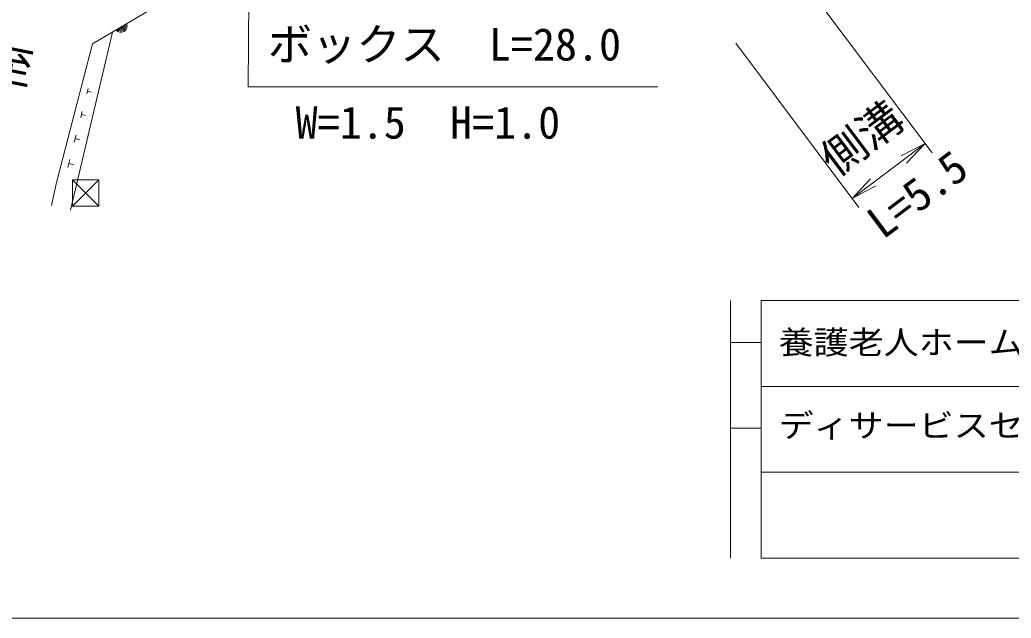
# Model space of a CAD drawing. Units: millimetres, scale not verified. Extents: x 40000 to 680000, y 20000 to 380000.
# Drawn here: x 181784 to 237875, y 205000 to 238872 of the extents above; entities that cross this region are included whole.
import ezdxf
from ezdxf.enums import TextEntityAlignment as Align

# ---------------------------------------------------------------- set-up
doc = ezdxf.new("R2010")
doc.units = ezdxf.units.MM
doc.header["$LTSCALE"] = 1000
for name, color, linetype, lineweight in [('M-BGD', 7, 'Continuous', 13), ('M-BMK-ROW', 30, 'Continuous', 13), ('M-STR-HTXT', 7, 'Continuous', 13), ('M-STR-STRC', 7, 'Continuous', 13), ('M-TTL-BAND', 7, 'Continuous', 13)]:
    doc.layers.add(name, color=color, linetype=linetype, lineweight=lineweight)
doc.styles.add('@ＭＳ ゴシック', font='')
doc.styles.add('ＭＳ ゴシック', font='')
doc.styles.get('@ＭＳ ゴシック').set_extended_font_data('@MS Gothic')
doc.styles.get('ＭＳ ゴシック').set_extended_font_data('MS Gothic')

msp = doc.modelspace()

# ---------------------------------------------------------------- linework, layer by layer
at = {"layer": 'M-BGD'}
for p, q in [((185899, 237516), (189155, 239438)), ((184660, 228097), (187019, 238178)), ((183860, 229671), (185899, 237516)), ((185574, 234678), (185652, 234976)), ((185613, 234827), (185812, 234775)), ((185227, 233339), (185317, 233686)), ((185272, 233512), (185503, 233452)), ((184866, 231950), (184969, 232346)), ((184917, 232148), (185181, 232080)), ((184491, 230509), (184607, 230957)), ((184549, 230733), (184848, 230655)), ((183569, 228367), (183860, 229671))]:
    msp.add_line(p, q, dxfattribs=at)
for radius, start, end in [(354, 219.3469, 21.7521), (283, 221.5709, 19.5281), (212, 225.3173, 15.7817), (142, 233.029, 8.07), (100, 243.3467, 357.7523)]:
    msp.add_arc((187499, 238524), radius, start, end, dxfattribs=at)
at = {"layer": 'M-BMK-ROW'}
for p, q in [((184759, 228317), (186259, 229817)), ((186259, 228317), (184759, 229817)), ((184759, 228317), (184759, 229817)), ((184759, 229817), (186259, 229817)), ((186259, 229817), (186259, 228317)), ((186259, 228317), (184759, 228317))]:
    msp.add_line(p, q, dxfattribs=at)
at = {"layer": 'M-STR-HTXT'}
for p, q in [((194966, 276443), (194701, 235074)), ((226536, 240494), (233398, 231341)), ((222291, 237544), (229265, 228242)), ((194701, 235074), (217882, 235074)), ((233005, 231864), (228872, 228766)), ((233005, 231864), (231655, 231164)), ((233005, 231864), (231955, 230764)), ((228872, 228766), (229923, 229865)), ((228872, 228766), (230222, 229465))]:
    msp.add_line(p, q, dxfattribs=at)
at = {"layer": 'M-STR-STRC'}
for p, q in [((222001, 208399), (222001, 222979)), ((243631, 222979), (223729, 222979)), ((222001, 220609), (223729, 220609)), ((222001, 215749), (223729, 215749)), ((252870, 213259), (223729, 213259))]:
    msp.add_line(p, q, dxfattribs=at)
for points in [[(252791, 218119), (223729, 218119), (223729, 222979), (252870, 222979)], [(243631, 213259), (223729, 213259), (223729, 218119), (243631, 218119)], [(223729, 213259), (223729, 208399), (252791, 208399)]]:
    msp.add_lwpolyline(points, dxfattribs=at)
at = {"layer": 'M-TTL-BAND'}
msp.add_line((40000, 205000), (579000, 205000), dxfattribs=at)

# ---------------------------------------------------------------- texts
at = {"layer": 'M-BGD', "insert": (179231, 231878), "char_height": 1833, "attachment_point": 8, "rotation": 258.74, "style": '@ＭＳ ゴシック'}
msp.add_mtext('\\T1.2;至\u3000中道', dxfattribs=at)
at = {"layer": 'M-STR-HTXT', "style": 'ＭＳ ゴシック'}
msp.add_text('ボックス\u3000L=28.0', height=1833, dxfattribs=at).set_placement((195821, 236018), align=Align.BOTTOM_LEFT)
msp.add_text('W=1.5\u3000H=1.0', height=1833, dxfattribs=at).set_placement((204873, 231596), align=Align.BOTTOM_CENTER)
for s, p in [('側溝', (230301, 231004)), ('L=5.5', (233439, 227829))]:
    msp.add_text(s, height=1833, rotation=36.86, dxfattribs=at).set_placement(p, align=Align.BOTTOM_CENTER)
at = {"layer": 'M-STR-STRC', "style": 'ＭＳ ゴシック', "width": 1.1}
for s, p in [('養護老人ホーム秋楽園', (234621, 219556)), ('ディサービスセンター', (234621, 214852))]:
    msp.add_text(s, height=1320, dxfattribs=at).set_placement(p, align=Align.BOTTOM_CENTER)

doc.saveas('drawing.dxf')
